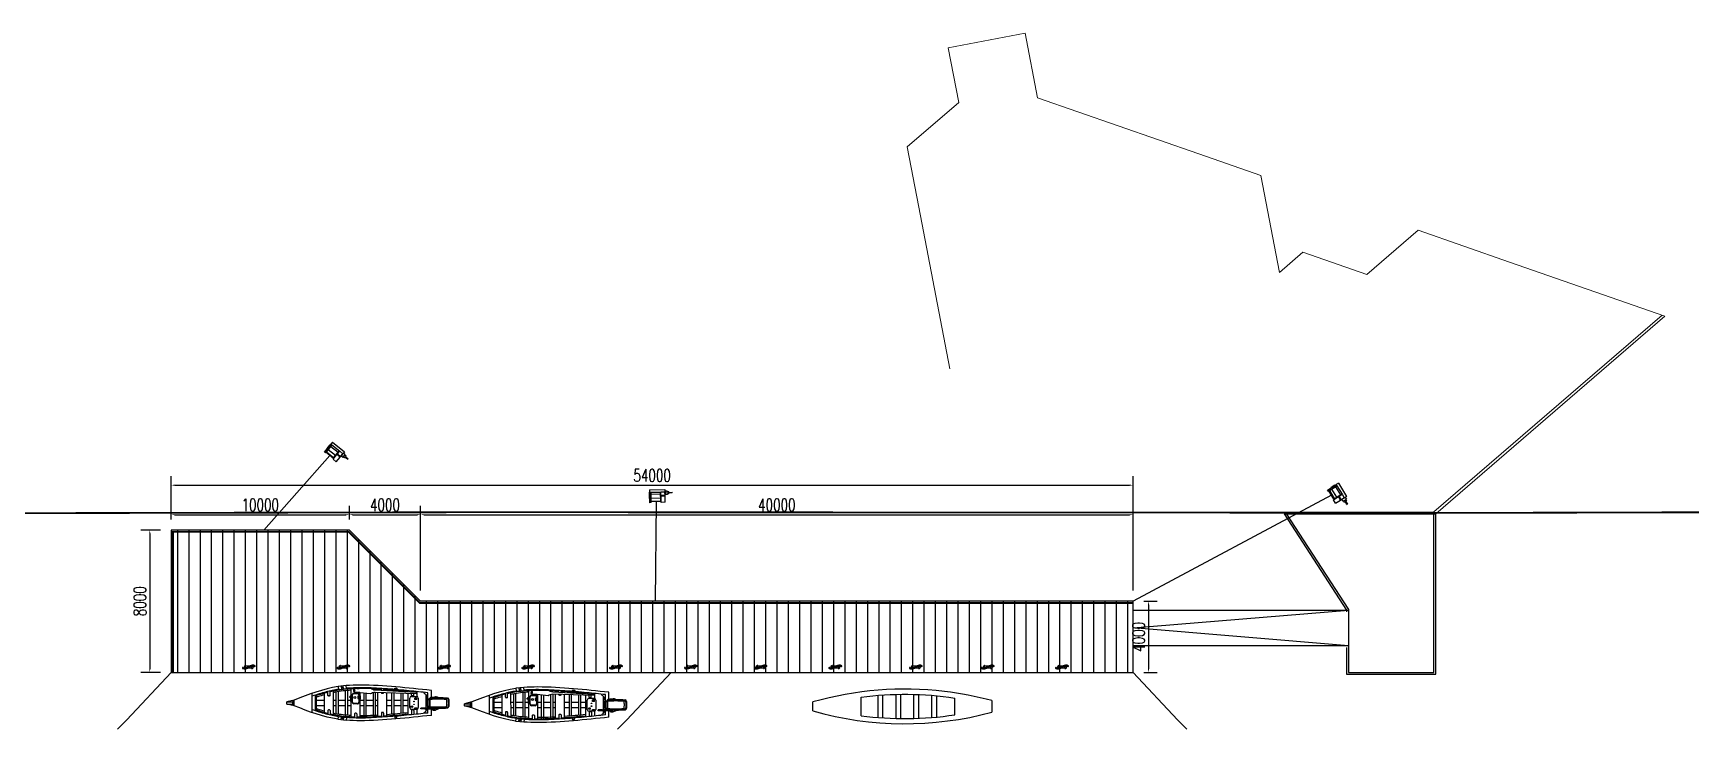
# Model space of a CAD drawing. Header units: millimetres. Extents: x -1825427 to -664413, y 1443096 to 1668257.
# Drawn here: x -1616141 to -1523077, y 1572332 to 1612030 of the extents above; entities that cross this region are included whole.
import ezdxf

# ---------------------------------------------------------------- set-up
doc = ezdxf.new("R2010")
doc.units = ezdxf.units.MM
doc.header["$LTSCALE"] = 10
doc.linetypes.add('0', pattern=[0])
doc.layers.get('0').update_dxf_attribs({"linetype": 'CONTINUOUS'})
doc.layers.get('DEFPOINTS').update_dxf_attribs({"linetype": 'CONTINUOUS'})
doc.layers.add("'00-JG-1园路", color=11, linetype='CONTINUOUS', lineweight=0)
doc.layers.add("'00-JG-1栏杆", color=9, linetype='CONTINUOUS', lineweight=0)
for name, color, linetype in [('3-系船桩', 132, 'CONTINUOUS'), ('TG_SUNTESTE', 7, 'CONTINUOUS'), ('W-FLOAT_BOWL浮筒', 253, 'CONTINUOUS'), ('W-PLASTIC_RAILINGS塑木栏杆', 6, 'CONTINUOUS'), ('W-STEEL_FRAME钢架', 3, 'CONTINUOUS'), ('图廓层', 1, '0'), ('地形图', 8, 'CONTINUOUS'), ('景观-构筑物(需深化）', 214, 'CONTINUOUS'), ('景观-看线', 6, 'CONTINUOUS')]:
    doc.layers.add(name, color=color, linetype=linetype)
doc.styles.add('STANDARD_T3', font='simplex.shx', dxfattribs={"width": 0.7, "bigfont": 'gbcbig.shx'})
doc.linetypes.add('FENCELINE1', pattern='A,6.35,-2.54,[133,ltypeshp.shx,S=2.54,R=0,X=-2.54,Y=0],-2.54,25.4', length=36.83)
doc.dimstyles.new('W&&200', dxfattribs={"dimtxt": 700, "dimasz": 200, "dimexe": 500, "dimexo": 600, "dimgap": 200, "dimtad": 1, "dimdec": 0, "dimzin": 0, "dimdsep": 46, "dimtxsty": 'STANDARD_T3', "dimcen": 0.09, "dimclrd": 1, "dimclre": 1, "dimclrt": 7, "dimazin": 2, "dimtfac": 1, "dimtdec": 0, "dimtix": 1, "dimtmove": 2, "dimatfit": 3, "dimfxl": 100, "dimtolj": 1, "dimtzin": 0, "dimarcsym": 0})

# ---------------------------------------------------------------- blocks, each defined once
blk = doc.blocks.new('*D966')
at = {"layer": 'DEFPOINTS', "color": 0, "transparency": 16777216}
for p in [(-1608390, 1584118, -3653403), (-1609594, 1576118), (-1608390, 1576118, -3653403)]:
    blk.add_point(p, dxfattribs=at)
at = {"layer": 'W-STEEL_FRAME钢架', "color": 1, "lineweight": -2, "transparency": 16777216}
for p, q in [((-1608990, 1584118), (-1610094, 1584118)), ((-1609594, 1583918), (-1609594, 1576318)), ((-1608990, 1576118), (-1610094, 1576118))]:
    blk.add_line(p, q, dxfattribs=at)
at = {"layer": 'W-STEEL_FRAME钢架', "color": 1, "transparency": 16777216}
for points in [[(-1609627, 1583918), (-1609561, 1583918), (-1609594, 1584118)], [(-1609627, 1576318), (-1609561, 1576318), (-1609594, 1576118)]]:
    blk.add_solid(points, dxfattribs=at)
at = {"layer": 'W-STEEL_FRAME钢架', "color": 7, "transparency": 16777216, "insert": (-1610144, 1580118), "char_height": 700, "attachment_point": 5, "rotation": 90, "style": 'STANDARD_T3'}
blk.add_mtext('\\A1;8000', dxfattribs=at)
blk = doc.blocks.new('*D967')
at = {"layer": 'DEFPOINTS', "color": 0, "transparency": 16777216}
for p in [(-1598390, 1584978), (-1608390, 1584118, -3653403), (-1598390, 1584118, -3653403)]:
    blk.add_point(p, dxfattribs=at)
at = {"layer": 'W-STEEL_FRAME钢架', "color": 1, "lineweight": -2, "transparency": 16777216}
for p, q in [((-1608390, 1584718), (-1608390, 1585478)), ((-1608190, 1584978), (-1598590, 1584978)), ((-1598390, 1584718), (-1598390, 1585478))]:
    blk.add_line(p, q, dxfattribs=at)
at = {"layer": 'W-STEEL_FRAME钢架', "color": 1, "transparency": 16777216}
for points in [[(-1608190, 1585012), (-1608190, 1584945), (-1608390, 1584978)], [(-1598590, 1585012), (-1598590, 1584945), (-1598390, 1584978)]]:
    blk.add_solid(points, dxfattribs=at)
at = {"layer": 'W-STEEL_FRAME钢架', "color": 7, "transparency": 16777216, "insert": (-1603390, 1585528), "char_height": 700, "attachment_point": 5, "style": 'STANDARD_T3'}
blk.add_mtext('\\A1;10000', dxfattribs=at)
blk = doc.blocks.new('*D968')
at = {"layer": 'DEFPOINTS', "color": 0, "transparency": 16777216}
for p in [(-1594390, 1584978), (-1598390, 1584208), (-1594390, 1580118, -3653403)]:
    blk.add_point(p, dxfattribs=at)
at = {"layer": 'W-STEEL_FRAME钢架', "color": 1, "lineweight": -2, "transparency": 16777216}
for p, q in [((-1598390, 1584808), (-1598390, 1585478)), ((-1598190, 1584978), (-1594590, 1584978)), ((-1594390, 1580718), (-1594390, 1585478))]:
    blk.add_line(p, q, dxfattribs=at)
at = {"layer": 'W-STEEL_FRAME钢架', "color": 1, "transparency": 16777216}
for points in [[(-1598190, 1585012), (-1598190, 1584945), (-1598390, 1584978)], [(-1594590, 1585012), (-1594590, 1584945), (-1594390, 1584978)]]:
    blk.add_solid(points, dxfattribs=at)
at = {"layer": 'W-STEEL_FRAME钢架', "color": 7, "transparency": 16777216, "insert": (-1596390, 1585528), "char_height": 700, "attachment_point": 5, "style": 'STANDARD_T3'}
blk.add_mtext('\\A1;4000', dxfattribs=at)
blk = doc.blocks.new('*D969')
at = {"layer": 'DEFPOINTS', "color": 0, "transparency": 16777216}
for p in [(-1554390, 1584978), (-1594390, 1580118, -3653403), (-1554390, 1580118, -3653403)]:
    blk.add_point(p, dxfattribs=at)
at = {"layer": 'W-STEEL_FRAME钢架', "color": 1, "lineweight": -2, "transparency": 16777216}
for p, q in [((-1594390, 1580718), (-1594390, 1585478)), ((-1594190, 1584978), (-1554590, 1584978)), ((-1554390, 1580718), (-1554390, 1585478))]:
    blk.add_line(p, q, dxfattribs=at)
at = {"layer": 'W-STEEL_FRAME钢架', "color": 1, "transparency": 16777216}
for points in [[(-1594190, 1585012), (-1594190, 1584945), (-1594390, 1584978)], [(-1554590, 1585012), (-1554590, 1584945), (-1554390, 1584978)]]:
    blk.add_solid(points, dxfattribs=at)
at = {"layer": 'W-STEEL_FRAME钢架', "color": 7, "transparency": 16777216, "insert": (-1574390, 1585528), "char_height": 700, "attachment_point": 5, "style": 'STANDARD_T3'}
blk.add_mtext('\\A1;40000', dxfattribs=at)
blk = doc.blocks.new('*D970')
at = {"layer": 'DEFPOINTS', "color": 0, "transparency": 16777216}
for p in [(-1554390, 1580118, -3653403), (-1554390, 1576118, -3653403), (-1553530, 1576118)]:
    blk.add_point(p, dxfattribs=at)
at = {"layer": 'W-STEEL_FRAME钢架', "color": 1, "lineweight": -2, "transparency": 16777216}
for p, q in [((-1553790, 1580118), (-1553030, 1580118)), ((-1553530, 1579918), (-1553530, 1576318)), ((-1553790, 1576118), (-1553030, 1576118))]:
    blk.add_line(p, q, dxfattribs=at)
at = {"layer": 'W-STEEL_FRAME钢架', "color": 1, "transparency": 16777216}
for points in [[(-1553563, 1579918), (-1553497, 1579918), (-1553530, 1580118)], [(-1553563, 1576318), (-1553497, 1576318), (-1553530, 1576118)]]:
    blk.add_solid(points, dxfattribs=at)
at = {"layer": 'W-STEEL_FRAME钢架', "color": 7, "transparency": 16777216, "insert": (-1554080, 1578118), "char_height": 700, "attachment_point": 5, "rotation": 90, "style": 'STANDARD_T3'}
blk.add_mtext('\\A1;4000', dxfattribs=at)
blk = doc.blocks.new('*D1329')
at = {"layer": 'DEFPOINTS', "color": 0, "transparency": 16777216}
for p in [(-1554390, 1586637), (-1608390, 1584118, -3653403), (-1554390, 1580118, -3653403)]:
    blk.add_point(p, dxfattribs=at)
at = {"layer": 'W-STEEL_FRAME钢架', "color": 1, "lineweight": -2, "transparency": 16777216}
for p, q in [((-1608390, 1584718), (-1608390, 1587137)), ((-1554390, 1580718), (-1554390, 1587137)), ((-1608190, 1586637), (-1554590, 1586637))]:
    blk.add_line(p, q, dxfattribs=at)
at = {"layer": 'W-STEEL_FRAME钢架', "color": 1, "transparency": 16777216}
for points in [[(-1608190, 1586671), (-1608190, 1586604), (-1608390, 1586637)], [(-1554590, 1586671), (-1554590, 1586604), (-1554390, 1586637)]]:
    blk.add_solid(points, dxfattribs=at)
at = {"layer": 'W-STEEL_FRAME钢架', "color": 7, "transparency": 16777216, "insert": (-1581390, 1587187), "char_height": 700, "attachment_point": 5, "style": 'STANDARD_T3'}
blk.add_mtext('\\A1;54000', dxfattribs=at)
blk = doc.blocks.new('A$C68B31E47')
at = {"color": 7, "linetype": 'Continuous', "lineweight": 25}
for p, q in [((10, 202), (0, 202)), ((0, 152), (0, 202)), ((0, 102), (0, 152)), ((0, 102), (10, 102)), ((40, 302), (10, 302)), ((10, 302), (10, 162)), ((40, 162), (10, 162)), ((10, 162), (10, 142)), ((10, 142), (10, 59)), ((40, 142), (10, 142)), ((10, 59), (40, 59)), ((10, 0), (10, 59)), ((10, 0), (370, 0)), ((40, 302), (40, 162)), ((275, 285), (40, 285)), ((45, 272), (40, 272)), ((40, 162), (40, 142)), ((40, 142), (40, 59)), ((40, 60), (275, 60)), ((40, 59), (275, 59)), ((45, 272), (45, 60)), ((45, 269), (265, 269)), ((265, 202), (45, 202)), ((45, 102), (265, 102)), ((275, 272), (265, 272)), ((265, 272), (265, 60)), ((370, 302), (275, 302)), ((275, 302), (275, 162)), ((370, 162), (275, 162)), ((275, 162), (275, 142)), ((370, 142), (275, 142)), ((275, 142), (275, 59)), ((275, 59), (370, 59)), ((370, 302), (370, 162)), ((370, 162), (370, 142)), ((370, 142), (370, 59)), ((375, 131), (370, 131)), ((375, 101), (370, 101)), ((375, 61), (370, 61)), ((370, 0), (370, 59)), ((375, 31), (370, 31)), ((375, 101), (375, 131)), ((425, 126), (375, 126)), ((375, 61), (375, 101)), ((375, 61), (375, 31)), ((375, 36), (425, 36)), ((425, 126), (425, 81)), ((460, 111), (425, 111)), ((425, 81), (425, 36)), ((425, 51), (460, 51)), ((460, 111), (460, 91)), ((468, 91), (460, 91)), ((460, 91), (460, 71)), ((468, 71), (460, 71)), ((460, 71), (460, 51)), ((468, 91), (468, 71)), ((538, 89), (468, 89)), ((468, 73), (538, 73)), ((538, 89), (538, 73))]:
    blk.add_line(p, q, dxfattribs=at)
blk = doc.blocks.new('wweawerw')
at = {"layer": '景观-构筑物(需深化）', "linetype": 'Continuous'}
for p, q in [((1.914, 0.979), (1.467, 0.93)), ((1.636, 0.948), (1.655, 0.779)), ((1.764, 0.792), (1.745, 0.961)), ((1.933, 0.81), (1.914, 0.979)), ((-1, 0.162), (-1.41, 0.065)), ((-1.41, -0.065), (-1.41, 0.065)), ((-1, -0.162), (-1, 0.162)), ((0, -0.539), (0, 0.539)), ((1.467, 0.93), (1.486, 0.761)), ((1.486, 0.761), (1.933, 0.81)), ((2.111, 0.311), (2.111, 0.371)), ((6.3, 0.542), (6.3, 0.592)), ((6.4, -0.285), (6.4, 0.457)), ((6.4, 0.15), (6.47, 0.15)), ((6.45, 0.271), (6.5, 0.271)), ((6.47, 0.21), (6.601, 0.243)), ((6.47, -0.21), (6.47, 0.21)), ((6.5, 0.217), (6.5, 0.571)), ((6.5, 0.175), (6.604, 0.191)), ((6.5, -0.175), (6.5, 0.175)), ((6.6, 0.15), (6.63, 0.15)), ((6.6, -0.15), (6.6, 0.15)), ((6.63, -0.25), (6.63, 0.25)), ((6.7, 0.322), (6.7, 0.7)), ((7.53, 0.21), (7.63, 0.25)), ((7.68, 0.19), (7.68, -0.201)), ((-1, -0.162), (-1.41, -0.065)), ((1.467, -0.93), (1.486, -0.761)), ((1.914, -0.979), (1.467, -0.93)), ((1.486, -0.761), (1.933, -0.81)), ((1.636, -0.948), (1.655, -0.779)), ((1.764, -0.792), (1.745, -0.961)), ((1.933, -0.81), (1.914, -0.979)), ((6.3, -0.287), (6.1, -0.291)), ((6.1, -0.341), (6.1, -0.291)), ((6.3, -0.345), (6.1, -0.341)), ((6.3, -0.345), (6.3, -0.287)), ((6.34, -0.297), (6.3, -0.297)), ((6.34, -0.335), (6.3, -0.335)), ((6.3, -0.542), (6.3, -0.592)), ((6.682, -0.28), (6.34, -0.287)), ((6.34, -0.345), (6.34, -0.287)), ((6.915, -0.356), (6.34, -0.345)), ((6.4, -0.15), (6.47, -0.15)), ((6.4, -0.457), (6.4, -0.346)), ((6.45, -0.271), (6.5, -0.271)), ((6.47, -0.21), (6.617, -0.247)), ((6.5, -0.175), (6.604, -0.191)), ((6.5, -0.284), (6.5, -0.218)), ((6.5, -0.571), (6.5, -0.348)), ((6.6, -0.15), (6.63, -0.15)), ((6.7, -0.7), (6.7, -0.352)), ((6.78, -0.356), (6.915, -0.356)), ((6.78, -0.406), (6.78, -0.356)), ((6.78, -0.406), (6.93, -0.406)), ((6.915, -0.356), (6.915, -0.296)), ((7.195, -0.299), (6.93, -0.406)), ((7.53, -0.21), (7.63, -0.25))]:
    blk.add_line(p, q, dxfattribs=at)
at = {"layer": '景观-构筑物(需深化）', "color": 8, "linetype": 'Continuous'}
for p, q in [((-1.41, 0.065), (-1.1, 0.065)), ((-1.1, 0.065), (-1, 0.162)), ((-1.1, 0.065), (-1.1, -0.065)), ((0.2, -0.448), (0.2, 0.448)), ((0.25, -0.464), (0.25, 0.464)), ((0.25, 0.15), (0.7, 0.15)), ((0.7, -0.547), (0.7, 0.547)), ((0.89, 0.423), (0.89, 0.648)), ((0.98, 0.393), (0.92, 0.393)), ((1.01, 0.423), (1.01, 0.677)), ((1.2, -0.667), (1.2, 0.667)), ((1.2, 0.15), (1.36, 0.15)), ((1.36, -0.616), (1.36, 0.616)), ((1.48, -0.636), (1.48, 0.636)), ((1.48, 0.15), (1.88, 0.15)), ((1.88, -0.686), (1.88, 0.686)), ((2, -0.697), (2, 0.697)), ((2, 0.15), (2.181, 0.15)), ((2.181, 0.371), (2.111, 0.371)), ((2.181, 0.311), (2.111, 0.311)), ((2.181, 0.081), (2.181, 0.421)), ((2.2, 0.449), (2.2, 0.789)), ((2.2, -0.789), (2.2, 0.054)), ((2.251, 0.451), (2.211, 0.451)), ((2.251, 0.051), (2.211, 0.051)), ((2.251, 0.051), (2.251, 0.451)), ((2.271, 0.051), (2.271, 0.451)), ((2.342, 0.64), (2.347, 0.76)), ((2.39, 0.601), (2.342, 0.64)), ((2.399, 0.795), (2.347, 0.76)), ((2.399, 0.788), (2.347, 0.753)), ((2.351, 0.551), (2.551, 0.551)), ((2.351, 0.531), (2.551, 0.531)), ((2.39, 0.789), (2.39, 0.846)), ((2.551, 0.584), (2.39, 0.601)), ((3.3, 0.808), (2.398, 0.788)), ((3.301, 0.816), (2.399, 0.795)), ((2.48, 0.578), (2.42, 0.578)), ((2.51, 0.797), (2.51, 0.849)), ((2.551, 0.551), (2.551, 0.601)), ((2.551, 0.601), (2.676, 0.601)), ((2.561, 0.341), (2.561, 0.281)), ((2.581, 0.341), (2.581, 0.281)), ((2.611, 0.531), (2.676, 0.531)), ((2.611, 0.391), (2.621, 0.391)), ((2.611, 0.371), (2.621, 0.371)), ((2.611, 0.251), (2.621, 0.251)), ((2.611, 0.231), (2.621, 0.231)), ((2.621, 0.371), (2.666, 0.371)), ((2.621, 0.251), (2.666, 0.251)), ((2.631, 0.451), (2.631, 0.401)), ((2.631, 0.221), (2.631, 0.051)), ((2.651, 0.451), (2.651, 0.401)), ((2.651, 0.221), (2.651, 0.051)), ((2.666, 0.401), (2.676, 0.401)), ((2.666, 0.221), (2.666, 0.401)), ((2.666, 0.221), (2.676, 0.221)), ((2.676, 0.531), (2.676, 0.601)), ((3.287, 0.509), (2.676, 0.572)), ((2.676, 0.221), (2.676, 0.401)), ((2.676, 0.391), (2.706, 0.391)), ((2.676, 0.231), (2.706, 0.231)), ((2.7, 0.391), (2.7, 0.569)), ((2.7, -0.801), (2.7, 0.231)), ((2.7, 0.15), (2.92, 0.15)), ((2.706, 0.401), (2.716, 0.401)), ((2.706, 0.221), (2.706, 0.401)), ((2.706, 0.221), (2.716, 0.221)), ((2.716, 0.221), (2.716, 0.401)), ((2.92, -0.799), (2.92, 0.547)), ((3.04, -0.797), (3.04, 0.534)), ((3.04, 0.15), (3.44, 0.15)), ((3.44, -0.784), (3.44, 0.573)), ((5.84, 0.512), (3.541, 0.588)), ((5.843, 0.582), (3.546, 0.708)), ((3.56, -0.779), (3.56, 0.587)), ((3.56, 0.15), (3.7, 0.15)), ((3.7, 0.699), (3.7, 0.772)), ((3.7, -0.772), (3.7, 0.583)), ((3.89, 0.689), (3.89, 0.811)), ((3.89, 0.567), (3.89, 0.576)), ((3.98, 0.537), (3.92, 0.537)), ((4.01, 0.682), (4.01, 0.803)), ((4.01, 0.567), (4.01, 0.572)), ((4.2, 0.672), (4.2, 0.74)), ((4.2, -0.74), (4.2, 0.566)), ((4.2, 0.15), (4.48, 0.15)), ((4.48, -0.638), (4.48, 0.557)), ((4.6, -0.628), (4.6, 0.553)), ((4.6, 0.15), (5, 0.15)), ((4.641, 0.765), (4.647, 0.835)), ((4.761, 0.755), (4.641, 0.765)), ((4.647, 0.835), (4.767, 0.825)), ((4.767, 0.825), (4.761, 0.755)), ((5, -0.592), (5, 0.54)), ((5.12, -0.581), (5.12, 0.536)), ((5.12, 0.15), (5.4, 0.15)), ((5.4, 0.607), (5.4, 0.685)), ((5.4, -0.685), (5.4, 0.527)), ((5.48, -0.265), (5.48, 0.265)), ((5.58, 0.365), (5.86, 0.365)), ((5.59, 0.596), (5.59, 0.666)), ((5.59, 0.42), (5.59, 0.521)), ((5.68, 0.39), (5.62, 0.39)), ((5.71, 0.59), (5.71, 0.653)), ((5.71, 0.42), (5.71, 0.517)), ((5.886, 0.268), (5.775, 0.268)), ((5.775, 0.188), (5.775, 0.268)), ((5.886, 0.188), (5.775, 0.188)), ((5.843, 0.582), (5.84, 0.512)), ((5.843, 0.582), (5.841, 0.512)), ((5.841, 0.188), (5.841, 0.268)), ((5.886, 0.188), (5.886, 0.268)), ((5.9, 0.357), (5.9, 0.634)), ((5.96, 0.265), (5.96, -0.265)), ((-1.41, -0.065), (-1.1, -0.065)), ((-1.1, -0.065), (-1, -0.162)), ((0.25, -0.15), (0.7, -0.15)), ((0.89, -0.423), (0.89, -0.648)), ((0.98, -0.393), (0.92, -0.393)), ((1.01, -0.423), (1.01, -0.677)), ((1.2, -0.15), (1.36, -0.15)), ((1.48, -0.15), (1.88, -0.15)), ((2, -0.15), (2.2, -0.15)), ((2.551, -0.029), (2.351, -0.029)), ((2.551, -0.049), (2.351, -0.049)), ((2.39, -0.608), (2.39, -0.846)), ((2.48, -0.578), (2.42, -0.578)), ((2.51, -0.608), (2.51, -0.849)), ((2.7, -0.15), (2.92, -0.15)), ((3.04, -0.15), (3.44, -0.15)), ((3.56, -0.15), (3.7, -0.15)), ((3.89, -0.567), (3.89, -0.811)), ((3.98, -0.537), (3.92, -0.537)), ((4.01, -0.567), (4.01, -0.803)), ((4.2, -0.15), (4.48, -0.15)), ((4.6, -0.15), (5, -0.15)), ((4.761, -0.755), (4.641, -0.765)), ((4.641, -0.765), (4.647, -0.835)), ((4.647, -0.835), (4.767, -0.825)), ((4.767, -0.825), (4.761, -0.755)), ((5.12, -0.15), (5.4, -0.15)), ((5.86, -0.365), (5.58, -0.365)), ((5.59, -0.42), (5.59, -0.666)), ((5.68, -0.39), (5.62, -0.39)), ((5.71, -0.42), (5.71, -0.653)), ((5.775, -0.31), (5.775, -0.27)), ((5.775, -0.27), (5.886, -0.27)), ((5.886, -0.31), (5.775, -0.31)), ((5.886, -0.27), (5.886, -0.31)), ((5.9, -0.634), (5.9, -0.357))]:
    blk.add_line(p, q, dxfattribs=at)
at = {"layer": '景观-构筑物(需深化）', "linetype": 'Continuous'}
for centre in [(1.7, 0.87), (1.7, -0.87)]:
    blk.add_circle(centre, 0.0177, dxfattribs=at)
at = {"layer": '景观-构筑物(需深化）', "color": 8, "linetype": 'Continuous'}
for centre, radius in [((2.401, 0.301), 0.0522), ((5.72, 0.08), 0.0153), ((5.605, -0.213), 0.047), ((5.72, -0.08), 0.0153)]:
    blk.add_circle(centre, radius, dxfattribs=at)
for centre, radius, start, end in [((0.92, 0.423), 0.03, 180, 270), ((0.98, 0.423), 0.03, 270, 0), ((2.211, 0.421), 0.03, 90, 180), ((2.211, 0.081), 0.03, 180, 270), ((2.351, 0.451), 0.1, 90, 180), ((2.351, 0.051), 0.1, 180, 270), ((2.351, 0.451), 0.08, 90, 180), ((2.351, 0.051), 0.08, 180, 270), ((2.42, 0.608), 0.03, 193.38455, 270), ((2.48, 0.608), 0.03, 270, 321.83958), ((2.551, 0.451), 0.1, 0, 90), ((2.551, 0.451), 0.08, 0, 90), ((2.551, 0.051), 0.08, 270, 0), ((2.551, 0.051), 0.1, 270, 0), ((2.611, 0.341), 0.05, 90, 180), ((2.611, 0.281), 0.05, 180, 270), ((2.611, 0.341), 0.03, 90, 180), ((2.611, 0.281), 0.03, 180, 270), ((2.621, 0.401), 0.03, 270, 0), ((2.621, 0.401), 0.01, 270, 0), ((2.621, 0.221), 0.03, 0, 90), ((2.621, 0.221), 0.01, 0, 90), ((3.92, 0.567), 0.03, 180, 270), ((3.98, 0.567), 0.03, 270, 0), ((5.58, 0.265), 0.1, 90, 180), ((5.62, 0.42), 0.03, 180, 270), ((5.68, 0.42), 0.03, 270, 0), ((5.86, 0.265), 0.1, 0, 90), ((0.92, -0.423), 0.03, 90, 180), ((0.98, -0.423), 0.03, 0, 90), ((2.42, -0.608), 0.03, 90, 180), ((2.48, -0.608), 0.03, 0, 90), ((3.92, -0.567), 0.03, 90, 180), ((3.98, -0.567), 0.03, 0, 90), ((5.58, -0.265), 0.1, 180, 270), ((5.62, -0.42), 0.03, 90, 180), ((5.68, -0.42), 0.03, 0, 90), ((5.86, -0.265), 0.1, 270, 0)]:
    blk.add_arc(centre, radius, start, end, dxfattribs=at)
at = {"layer": '景观-构筑物(需深化）', "linetype": 'Continuous'}
for centre, start, end in [((7.592, 0.195), 356.51343, 76.75469), ((7.592, -0.195), 283.24531, 3.48657)]:
    blk.add_arc(centre, 0.0882, start, end, dxfattribs=at)
for points, knots in [([(6.7, 0.7), (6.034, 0.771), (4.704, 0.914), (3.108, 1.017), (2.175, 0.993), (1.915, 0.971)], [0, 0, 0, 0, 2.009975, 4.012474, 4.796966, 4.796966, 4.796966, 4.796966]), ([(1.485, 0.769), (1.251, 0.732), (1.019, 0.683), (0.524, 0.553), (0.262, 0.471), (0, 0.38)], [5.255183, 5.255183, 5.255183, 5.255183, 5.987218, 5.987218, 6.82324, 6.82324, 6.82324, 6.82324]), ([(6.5, 0.571), (6.152, 0.608), (5.805, 0.644), (4.64, 0.76), (3.823, 0.832), (2.647, 0.854), (2.285, 0.851), (1.932, 0.822)], [0.185082, 0.185082, 0.185082, 0.185082, 1.234459, 1.234459, 3.703378, 3.703378, 4.792618, 4.792618, 4.792618, 4.792618]), ([(6.3, 0.542), (6.353, 0.504), (6.437, 0.444), (6.446, 0.329), (6.449, 0.282), (6.45, 0.271)], [0, 0, 0, 0, 0.1828189, 0.2921274, 0.3260968, 0.3260968, 0.3260968, 0.3260968]), ([(6.6, 0.15), (6.603, 0.187), (6.606, 0.229), (6.627, 0.269), (6.633, 0.274), (6.635, 0.276)], [0, 0, 0, 0, 0.1100389, 0.1230626, 0.133487, 0.133487, 0.133487, 0.133487]), ([(6.601, 0.243), (6.612, 0.26), (6.631, 0.288), (6.66, 0.311), (6.675, 0.319), (6.678, 0.32)], [0.0025959, 0.0025959, 0.0025959, 0.0025959, 0.0647812, 0.1032859, 0.1130131, 0.1130131, 0.1130131, 0.1130131]), ([(6.635, 0.276), (6.79, 0.29), (6.946, 0.299), (7.272, 0.301), (7.442, 0.291), (7.612, 0.281)], [0.0068037, 0.0068037, 0.0068037, 0.0068037, 0.4731041, 0.4731041, 0.9798218, 0.9798218, 0.9798218, 0.9798218]), ([(7.08, 0.3), (7.054, 0.312), (7.02, 0.328), (6.968, 0.332), (6.945, 0.334), (6.932, 0.336)], [0, 0, 0, 0, 0.0834104, 0.1137697, 0.1534228, 0.1534228, 0.1534228, 0.1534228]), ([(1.485, -0.769), (1.251, -0.732), (1.019, -0.683), (0.524, -0.553), (0.262, -0.471), (0, -0.38)], [5.255183, 5.255183, 5.255183, 5.255183, 5.987218, 5.987218, 6.82324, 6.82324, 6.82324, 6.82324]), ([(6.7, -0.7), (6.034, -0.771), (4.704, -0.914), (3.108, -1.017), (2.175, -0.993), (1.915, -0.971)], [0, 0, 0, 0, 2.009975, 4.012474, 4.796966, 4.796966, 4.796966, 4.796966]), ([(6.5, -0.571), (6.152, -0.608), (5.805, -0.644), (4.64, -0.76), (3.823, -0.832), (2.647, -0.854), (2.285, -0.851), (1.932, -0.822)], [0.185082, 0.185082, 0.185082, 0.185082, 1.234459, 1.234459, 3.703378, 3.703378, 4.792618, 4.792618, 4.792618, 4.792618]), ([(6.3, -0.542), (6.353, -0.504), (6.424, -0.452), (6.441, -0.37), (6.444, -0.347)], [0, 0, 0, 0, 0.1828189, 0.2499049, 0.2499049, 0.2499049, 0.2499049]), ([(6.6, -0.15), (6.603, -0.187), (6.606, -0.229), (6.627, -0.269), (6.633, -0.274), (6.635, -0.276)], [0, 0, 0, 0, 0.1100389, 0.1230626, 0.133487, 0.133487, 0.133487, 0.133487]), ([(6.635, -0.276), (6.79, -0.29), (6.946, -0.299), (7.272, -0.301), (7.442, -0.291), (7.612, -0.281)], [0.0068037, 0.0068037, 0.0068037, 0.0068037, 0.4731041, 0.4731041, 0.9798218, 0.9798218, 0.9798218, 0.9798218])]:
    blk.add_open_spline(points, degree=3, knots=knots, dxfattribs=at)
for points in [[(1.468, 0.918), (0.623, 0.787), (-0.191, 0.486), (-1, 0.162)], [(6.406, 0.45), (6.404, 0.45), (6.402, 0.45), (6.4, 0.45)], [(6.63, 0.25), (6.797, 0.26), (7.13, 0.28), (7.463, 0.26), (7.63, 0.25)], [(6.63, 0.21), (6.78, 0.22), (7.08, 0.24), (7.38, 0.22), (7.53, 0.21)], [(6.678, 0.32), (6.762, 0.327), (6.847, 0.332), (6.932, 0.336)], [(7.53, 0.21), (7.54, 0.14), (7.56, 0), (7.54, -0.14), (7.53, -0.21)], [(7.63, 0.25), (7.64, 0.167), (7.66, 0), (7.64, -0.167), (7.63, -0.25)], [(1.468, -0.918), (0.623, -0.787), (-0.191, -0.486), (-1, -0.162)], [(6.406, -0.45), (6.404, -0.45), (6.402, -0.45), (6.4, -0.45)], [(6.449, -0.285), (6.449, -0.28), (6.45, -0.275), (6.45, -0.271)], [(6.63, -0.21), (6.78, -0.22), (7.08, -0.24), (7.38, -0.22), (7.53, -0.21)], [(6.63, -0.25), (6.797, -0.26), (7.13, -0.28), (7.463, -0.26), (7.63, -0.25)]]:
    blk.add_open_spline(points, degree=3, dxfattribs=at)
at = {"layer": '景观-构筑物(需深化）', "color": 8, "linetype": 'Continuous'}
for points, knots in [([(0.89, 0.597), (0.753, 0.563), (0.616, 0.525), (0.403, 0.461), (0.326, 0.437), (0.25, 0.412)], [5.892035, 5.892035, 5.892035, 5.892035, 6.328994, 6.328994, 6.5736853, 6.5736853, 6.5736853, 6.5736853]), ([(0.7, 0.464), (0.574, 0.429), (0.448, 0.391), (0.298, 0.343), (0.274, 0.335), (0.25, 0.328)], [6.116638, 6.116638, 6.116638, 6.116638, 6.5233097, 6.5233097, 6.600307, 6.600307, 6.600307, 6.600307]), ([(2.39, 0.796), (2.383, 0.796), (2.377, 0.796), (2.046, 0.787), (1.728, 0.76), (1.279, 0.684), (1.144, 0.657), (1.01, 0.625)], [4.327004, 4.327004, 4.327004, 4.327004, 4.347217, 4.347217, 5.338106, 5.338106, 5.764713, 5.764713, 5.764713, 5.764713]), ([(2.2, 0.709), (1.89, 0.694), (1.587, 0.66), (1.257, 0.597), (1.229, 0.591), (1.2, 0.585)], [4.525058, 4.525058, 4.525058, 4.525058, 5.48874, 5.48874, 5.580619, 5.580619, 5.580619, 5.580619]), ([(2.376, 0.772), (2.386, 0.747), (2.406, 0.696), (2.38, 0.646), (2.367, 0.62)], [0.0070114, 0.0070114, 0.0070114, 0.0070114, 0.0838153, 0.1664732, 0.1664732, 0.1664732, 0.1664732]), ([(3.541, 0.588), (3.491, 0.582), (3.401, 0.572), (3.322, 0.528), (3.287, 0.509)], [0, 0, 0, 0, 0.1493856, 0.2681133, 0.2681133, 0.2681133, 0.2681133]), ([(3.546, 0.708), (3.497, 0.717), (3.408, 0.735), (3.333, 0.786), (3.3, 0.808)], [0, 0, 0, 0, 0.1493856, 0.2681133, 0.2681133, 0.2681133, 0.2681133]), ([(3.546, 0.708), (3.497, 0.72), (3.409, 0.743), (3.334, 0.793), (3.301, 0.816)], [0, 0, 0, 0, 0.1511382, 0.2698659, 0.2698659, 0.2698659, 0.2698659]), ([(3.89, 0.761), (3.837, 0.764), (3.784, 0.767), (3.602, 0.777), (3.472, 0.783), (3.342, 0.788)], [2.8102285, 2.8102285, 2.8102285, 2.8102285, 2.970628, 2.970628, 3.3631318, 3.3631318, 3.3631318, 3.3631318]), ([(0.7, -0.464), (0.574, -0.429), (0.448, -0.391), (0.298, -0.343), (0.274, -0.335), (0.25, -0.328)], [6.116638, 6.116638, 6.116638, 6.116638, 6.5233097, 6.5233097, 6.600307, 6.600307, 6.600307, 6.600307]), ([(0.89, -0.597), (0.753, -0.563), (0.616, -0.525), (0.403, -0.461), (0.326, -0.437), (0.25, -0.412)], [5.892035, 5.892035, 5.892035, 5.892035, 6.328994, 6.328994, 6.5736853, 6.5736853, 6.5736853, 6.5736853]), ([(2.39, -0.796), (2.383, -0.796), (2.377, -0.796), (2.046, -0.787), (1.728, -0.76), (1.279, -0.684), (1.144, -0.657), (1.01, -0.625)], [4.327004, 4.327004, 4.327004, 4.327004, 4.347217, 4.347217, 5.338106, 5.338106, 5.764713, 5.764713, 5.764713, 5.764713]), ([(2.2, -0.709), (1.89, -0.694), (1.587, -0.66), (1.257, -0.597), (1.229, -0.591), (1.2, -0.585)], [4.525058, 4.525058, 4.525058, 4.525058, 5.48874, 5.48874, 5.580619, 5.580619, 5.580619, 5.580619]), ([(3.89, -0.761), (3.837, -0.764), (3.784, -0.767), (3.324, -0.792), (2.915, -0.806), (2.51, -0.799)], [2.810228, 2.810228, 2.810228, 2.810228, 2.970628, 2.970628, 4.20499, 4.20499, 4.20499, 4.20499]), ([(3.7, -0.692), (3.628, -0.695), (3.556, -0.699), (3.223, -0.714), (2.96, -0.722), (2.7, -0.721)], [2.99776, 2.99776, 2.99776, 2.99776, 3.215735, 3.215735, 4.011847, 4.011847, 4.011847, 4.011847])]:
    blk.add_open_spline(points, degree=3, knots=knots, dxfattribs=at)
for points in [[(2.647, 0.801), (2.602, 0.8), (2.556, 0.8), (2.51, 0.799)], [(5.4, 0.634), (4.936, 0.68), (4.473, 0.723), (4.01, 0.753)], [(5.4, -0.634), (4.936, -0.68), (4.473, -0.723), (4.01, -0.753)], [(5.4, -0.554), (4.999, -0.593), (4.599, -0.63), (4.2, -0.66)]]:
    blk.add_open_spline(points, degree=3, dxfattribs=at)
blk = doc.blocks.new('erwrfr')
at = {"layer": '景观-构筑物(需深化）', "linetype": 'Continuous'}
for p, q in [((-252, 10044), (252, 10044)), ((324, 0), (-324, 0))]:
    blk.add_line(p, q, dxfattribs=at)
for points in [[(-521, 7344, 0.071438), (-471, 2088, 0.136219)], [(521, 7344, -0.071438), (471, 2088)]]:
    blk.add_lwpolyline(points, format="xyb", dxfattribs=at)
for points in [[(-521, 7344), (521, 7344)], [(-644, 6120), (644, 6120)], [(612, 6408), (-622, 6408)], [(622, 6408), (612, 6408)], [(-683, 5112), (683, 5112)], [(612, 5400), (-678, 5400)], [(678, 5400), (612, 5400)], [(612, 4392), (-678, 4392)], [(-668, 4104), (668, 4104)], [(678, 4392), (612, 4392)], [(612, 3384), (-623, 3384)], [(-597, 3096), (597, 3096)], [(623, 3384), (612, 3384)], [(-471, 2088), (471, 2088)]]:
    blk.add_lwpolyline(points, dxfattribs=at)
for centre, start, end in [((17804, 4892), 164.07528, 195.1033), ((-17804, 4892), 353.18409, 15.92472), ((-17804, 4892), 344.8967, 353.18409)]:
    blk.add_arc(centre, 18776, start, end, dxfattribs=at)
blk = doc.blocks.new('系船柱平面')
at = {"layer": '3-系船桩', "color": 4}
for p, q in [((-47, -1, 0), (-40, 2, 0)), ((-40, 2, 0), (-33, 5, 0)), ((-33, 5, 0), (-26, 9, 0)), ((-26, 9, 0), (-17, 13, 0)), ((-9, 18, 0), (-17, 13, 0)), ((-1, 22, 0), (-9, 18, 0)), ((6, 25, 0), (-1, 22, 0)), ((13, 29, 0), (7, 25, 0)), ((20, 32, 0), (14, 29, 0)), ((26, 34, 0), (20, 32, 0)), ((32, 37, 0), (26, 34, 0)), ((38, 39, 0), (32, 37, 0)), ((43, 41, 0), (38, 39, 0)), ((48, 0, 0), (42, -2, 0)), ((48, 43, 0), (43, 41, 0)), ((53, 45, 0), (48, 43, 0)), ((53, 2, 0), (48, 0, 0)), ((58, 47, 0), (53, 45, 0)), ((58, 5, 0), (53, 2, 0)), ((63, 49, 0), (58, 47, 0)), ((63, 7, 0), (58, 5, 0)), ((68, 51, 0), (63, 49, 0)), ((68, 9, 0), (63, 7, 0)), ((73, 53, 0), (68, 51, 0)), ((73, 10, 0), (68, 9, 0)), ((78, 55, 0), (73, 53, 0)), ((77, 12, 0), (73, 10, 0)), ((82, 14, 0), (77, 12, 0)), ((83, 57, 0), (78, 55, 0)), ((86, 16, 0), (82, 14, 0)), ((89, 58, 0), (83, 57, 0)), ((91, 17, 0), (86, 16, 0)), ((94, 60, 0), (89, 59, 0)), ((96, 19, 0), (91, 17, 0)), ((100, 62, 0), (94, 60, 0)), ((101, 20, 0), (96, 19, 0)), ((105, 64, 0), (100, 62, 0)), ((106, 22, 0), (101, 20, 0)), ((111, 65, 0), (105, 64, 0)), ((111, 24, 0), (106, 22, 0)), ((117, 67, 0), (111, 65, 0)), ((117, 25, 0), (111, 24, 0)), ((122, 68, 0), (117, 67, 0)), ((122, 27, 0), (117, 25, 0)), ((128, 70, 0), (122, 68, 0)), ((128, 29, 0), (122, 27, 0)), ((133, 72, 0), (128, 70, 0)), ((133, 30, 0), (128, 29, 0)), ((138, 73, 0), (133, 72, 0)), ((139, 32, 0), (133, 30, 0)), ((144, 75, 0), (139, 73, 0)), ((144, 33, 0), (139, 32, 0)), ((149, 76, 0), (144, 75, 0)), ((150, 35, 0), (144, 33, 0)), ((154, 78, 0), (149, 76, 0)), ((155, 36, 0), (150, 35, 0)), ((160, 79, 0), (155, 78, 0)), ((160, 38, 0), (155, 36, 0)), ((165, 80, 0), (160, 79, 0)), ((164, 39, 0), (160, 38, 0)), ((168, 40, 0), (164, 39, 0)), ((169, 81, 0), (165, 80, 0)), ((172, 41, 0), (168, 40, 0)), ((174, 81, 0), (170, 81, 0)), ((176, 41, 0), (172, 41, 0)), ((179, 82, 0), (175, 81, 0)), ((179, 42, 0), (176, 41, 0)), ((182, 42, 0), (179, 42, 0)), ((184, 82, 0), (180, 82, 0)), ((185, 42, 0), (182, 42, 0)), ((189, 82, 0), (185, 82, 0)), ((189, 42, 0), (185, 42, 0)), ((193, 82, 0), (189, 82, 0)), ((192, 42, 0), (189, 42, 0)), ((196, 42, 0), (192, 42, 0)), ((198, 82, 0), (194, 82, 0)), ((200, 42, 0), (196, 42, 0)), ((203, 81, 0), (198, 82, 0)), ((204, 41, 0), (200, 42, 0)), ((208, 81, 0), (203, 81, 0)), ((209, 41, 0), (204, 41, 0)), ((214, 80, 0), (209, 81, 0)), ((214, 40, 0), (209, 41, 0)), ((221, 38, 0), (214, 40, 0)), ((222, 79, 0), (215, 80, 0)), ((229, 36, 0), (221, 38, 0)), ((230, 77, 0), (223, 79, 0)), ((238, 33, 0), (229, 36, 0)), ((240, 74, 0), (231, 77, 0)), ((250, 28, 0), (238, 33, 0)), ((251, 70, 0), (241, 74, 0)), ((264, 23, 0), (250, 28, 0)), ((264, 66, 0), (252, 70, 0)), ((279, 60, 0), (265, 65, 0)), ((-296, -68, 0), (-281, -74, 0)), ((-281, -31, 0), (-267, -37, 0)), ((-281, -74, 0), (-268, -79, 0)), ((-268, -79, 0), (-257, -83, 0)), ((-267, -37, 0), (-255, -41, 0)), ((-257, -83, 0), (-248, -85, 0)), ((-255, -41, 0), (-245, -45, 0)), ((-247, -86, 0), (-239, -87, 0)), ((-245, -45, 0), (-237, -47, 0)), ((-238, -88, 0), (-232, -89, 0)), ((-237, -47, 0), (-231, -48, 0)), ((-231, -48, 0), (-226, -49, 0)), ((-231, -89, 0), (-226, -90, 0)), ((-226, -49, 0), (-221, -50, 0)), ((-225, -90, 0), (-220, -90, 0)), ((-221, -50, 0), (-217, -50, 0)), ((-220, -90, 0), (-215, -90, 0)), ((-217, -50, 0), (-213, -51, 0)), ((-215, -90, 0), (-210, -91, 0)), ((-213, -51, 0), (-209, -51, 0)), ((-210, -91, 0), (-206, -91, 0)), ((-209, -51, 0), (-205, -51, 0)), ((-205, -51, 0), (-202, -51, 0)), ((-205, -91, 0), (-201, -91, 0)), ((-202, -51, 0), (-199, -51, 0)), ((-200, -91, 0), (-196, -90, 0)), ((-199, -51, 0), (-196, -50, 0)), ((-196, -50, 0), (-192, -50, 0)), ((-196, -90, 0), (-192, -90, 0)), ((-192, -50, 0), (-189, -49, 0)), ((-191, -90, 0), (-187, -89, 0)), ((-189, -49, 0), (-185, -49, 0)), ((-186, -89, 0), (-182, -89, 0)), ((-185, -49, 0), (-181, -48, 0)), ((-181, -48, 0), (-176, -46, 0)), ((-181, -88, 0), (-177, -88, 0)), ((-176, -46, 0), (-171, -45, 0)), ((-176, -87, 0), (-171, -86, 0)), ((-171, -45, 0), (-166, -44, 0)), ((-171, -86, 0), (-166, -85, 0)), ((-166, -44, 0), (-161, -42, 0)), ((-166, -85, 0), (-161, -83, 0)), ((-161, -42, 0), (-155, -40, 0)), ((-160, -83, 0), (-155, -82, 0)), ((-155, -40, 0), (-150, -39, 0)), ((-155, -82, 0), (-150, -80, 0)), ((-150, -39, 0), (-144, -37, 0)), ((-150, -80, 0), (-144, -79, 0)), ((-144, -37, 0), (-139, -36, 0)), ((-144, -79, 0), (-139, -77, 0)), ((-139, -36, 0), (-133, -34, 0)), ((-139, -77, 0), (-133, -75, 0)), ((-133, -34, 0), (-128, -32, 0)), ((-133, -75, 0), (-128, -74, 0)), ((-128, -32, 0), (-123, -31, 0)), ((-128, -74, 0), (-122, -72, 0)), ((-123, -31, 0), (-117, -29, 0)), ((-122, -72, 0), (-116, -71, 0)), ((-117, -29, 0), (-112, -27, 0)), ((-116, -70, 0), (-111, -69, 0)), ((-112, -27, 0), (-107, -26, 0)), ((-111, -69, 0), (-105, -67, 0)), ((-107, -26, 0), (-103, -24, 0)), ((-105, -67, 0), (-100, -65, 0)), ((-103, -24, 0), (-98, -23, 0)), ((-100, -65, 0), (-95, -64, 0)), ((-98, -23, 0), (-94, -21, 0)), ((-94, -21, 0), (-89, -19, 0)), ((-94, -64, 0), (-90, -62, 0)), ((-89, -19, 0), (-84, -17, 0)), ((-89, -62, 0), (-84, -60, 0)), ((-84, -17, 0), (-80, -15, 0)), ((-84, -60, 0), (-79, -58, 0)), ((-80, -15, 0), (-75, -13, 0)), ((-79, -58, 0), (-74, -56, 0)), ((-75, -13, 0), (-70, -11, 0)), ((-74, -56, 0), (-69, -54, 0)), ((-70, -11, 0), (-64, -9, 0)), ((-69, -54, 0), (-64, -52, 0)), ((-64, -9, 0), (-59, -6, 0)), ((-64, -52, 0), (-59, -50, 0)), ((-59, -6, 0), (-53, -4, 0)), ((-59, -50, 0), (-54, -48, 0)), ((-54, -48, 0), (-49, -45, 0)), ((-53, -4, 0), (-47, -1, 0)), ((-49, -45, 0), (-43, -43, 0)), ((-43, -43, 0), (-37, -40, 0)), ((-37, -40, 0), (-30, -37, 0)), ((-30, -37, 0), (-23, -34, 0)), ((-23, -34, 0), (-16, -30, 0)), ((-15, -30, 0), (-8, -26, 0)), ((-7, -26, 0), (1, -22, 0)), ((9, -18, 0), (1, -22, 0)), ((17, -14, 0), (9, -18, 0)), ((24, -11, 0), (17, -14, 0)), ((30, -8, 0), (24, -11, 0)), ((36, -5, 0), (30, -8, 0)), ((42, -2, 0), (36, -5, 0))]:
    blk.add_line(p, q, dxfattribs=at)
at = {"layer": '3-系船桩', "color": 1, "ltscale": 0.3}
for p, q in [((-33, -39, 0), (-43, 1, 0)), ((17, 30, 0), (27, -9, 0)), ((45, 42, 0), (56, 3, 0)), ((-62, -51, 0), (-72, -12, 0))]:
    blk.add_line(p, q, dxfattribs=at)
at = {"layer": '3-系船桩', "color": 4}
for centre, radius in [((-168, -4, 0), 37.9), ((0, 0), 20), ((151, -4, 0), 37.9)]:
    blk.add_circle(centre, radius, dxfattribs=at)
at = {"layer": '3-系船桩', "color": 1}
for centre in [(-168, -4, 0), (-168, -4, 0), (151, -4, 0)]:
    blk.add_circle(centre, 15.9, dxfattribs=at)
at = {"layer": '3-系船桩', "color": 4}
for centre, radius, start, end in [((-153, -4, 0), 69.7, 115.57883, 244.42117), ((-157, 5, 0), 59.8, 75.48162, 115.57883), ((-8, 579, 0), 534, 255.48162, 284.51838), ((0, 0, 0), 19.9, 116.59391, 117.4578), ((8, 4, 0), 19.9, 115.74769, 116.59391), ((15, 7, 0), 19.9, 114.94473, 115.74769), ((22, 11, 0), 19.9, 114.21667, 114.94473), ((28, 13, 0), 19.9, 113.6008, 114.21667), ((34, 16, 0), 19.9, 113.13873, 113.6008), ((40, 18, 0), 19.9, 112.87372, 113.13873), ((45, 21, 0), 19.9, 112.78428, 112.87373), ((50, 23, 0), 19.9, 112.6385, 112.78428), ((55, 25, 0), 19.9, 112.36725, 112.6385), ((60, 27, 0), 19.9, 111.96696, 112.36724), ((65, 29, 0), 19.9, 111.44107, 111.96696), ((70, 31, 0), 19.9, 110.80045, 111.44107), ((75, 33, 0), 19.9, 110.06285, 110.80045), ((80, 34, 0), 19.9, 109.25131, 110.06285), ((84, 36, 0), 19.9, 108.42615, 109.25131), ((90, 38, 0), 19.9, 107.73241, 108.42615), ((95, 39, 0), 19.9, 107.18859, 107.73241), ((100, 41, 0), 19.9, 106.78075, 107.18859), ((106, 43, 0), 19.9, 106.49869, 106.78075), ((111, 44, 0), 19.9, 106.33547, 106.4987), ((140, 5, 0), 59.8, 64.42117, 104.51838), ((122, 48, 0), 19.9, 286.28694, 286.35156), ((139, 53, 0), 19.9, 106.29369, 106.48021), ((128, 49, 0), 19.9, 286.35156, 286.48122), ((144, 54, 0), 19.9, 105.90825, 106.29369), ((149, 56, 0), 19.9, 105.30152, 105.90825), ((154, 57, 0), 19.9, 104.4396, 105.30152), ((159, 58, 0), 19.9, 103.2731, 104.4396), ((164, 59, 0), 19.9, 101.73085, 103.2731), ((169, 60, 0), 19.9, 99.76403, 101.73085), ((136, -4, 0), 69.7, 295.57883, 64.42117), ((173, 61, 0), 19.9, 97.53868, 99.76403), ((177, 62, 0), 19.9, 95.19544, 97.53868), ((181, 62, 0), 19.9, 92.8639, 95.19544), ((185, 62, 0), 19.9, 90.68327, 92.8639), ((189, 62, 0), 19.9, 88.77496, 90.68327), ((193, 62, 0), 19.9, 87.2208, 88.77496), ((197, 62, 0), 19.9, 86.05452, 87.2208), ((202, 62, 0), 19.9, 84.93043, 86.05452), ((206, 61, 0), 19.9, 82.74618, 84.93043), ((212, 60, 0), 19.9, 79.83931, 82.74618), ((218, 59, 0), 19.9, 76.80717, 79.83931), ((226, 58, 0), 19.9, 74.00236, 76.80717), ((234, 55, 0), 19.9, 71.56735, 74.00236), ((245, 52, 0), 19.9, 69.52029, 71.56735), ((257, 47, 0), 19.9, 67.82351, 69.52029), ((272, 41, 0), 19.9, 247.82351, 67.82351), ((-288, -50, 0), 19.9, 67.82351, 247.82351), ((-274, -56, 0), 19.9, 247.82351, 249.52029), ((-262, -60, 0), 19.9, 249.52029, 251.56735), ((-251, -64, 0), 19.9, 251.56735, 254.00236), ((-242, -66, 0), 19.9, 254.00236, 256.80717), ((-235, -68, 0), 19.9, 256.80717, 259.83931), ((-229, -69, 0), 19.9, 259.83931, 262.74618), ((-223, -70, 0), 19.9, 262.74618, 264.93043), ((-218, -70, 0), 19.9, 264.93043, 266.05452), ((-214, -71, 0), 19.9, 266.05452, 267.2208), ((-209, -71, 0), 19.9, 267.2208, 268.77496), ((-205, -71, 0), 19.9, 268.77496, 270.68327), ((-201, -71, 0), 19.9, 270.68327, 272.8639), ((-197, -71, 0), 19.9, 272.8639, 275.19544), ((-194, -70, 0), 19.9, 275.19544, 277.53868), ((-189, -70, 0), 19.9, 277.53868, 279.76403), ((-157, -13, 0), 59.8, 244.42117, 284.51838), ((-185, -69, 0), 19.9, 279.76403, 281.73085), ((-181, -68, 0), 19.9, 281.73085, 283.2731), ((-176, -67, 0), 19.9, 283.2731, 284.4396), ((-171, -66, 0), 19.9, 284.4396, 285.30152), ((-166, -64, 0), 19.9, 285.30152, 285.90825), ((-161, -63, 0), 19.9, 285.90825, 286.29369), ((-144, -58, 0), 19.9, 106.35156, 106.48122), ((-155, -61, 0), 19.9, 286.29369, 286.48021), ((-139, -56, 0), 19.9, 106.28693, 106.35155), ((-8, -588, 0), 534, 75.48162, 104.51838), ((-128, -53, 0), 19.9, 286.33547, 286.49869), ((-122, -51, 0), 19.9, 286.4987, 286.78075), ((-117, -50, 0), 19.9, 286.78075, 287.18859), ((-111, -48, 0), 19.9, 287.18859, 287.73241), ((-106, -46, 0), 19.9, 287.73241, 288.42615), ((-101, -45, 0), 19.9, 288.42615, 289.25131), ((-96, -43, 0), 19.9, 289.25131, 290.06285), ((-91, -41, 0), 19.9, 290.06285, 290.80045), ((-86, -39, 0), 19.9, 290.80045, 291.44107), ((-82, -38, 0), 19.9, 291.44107, 291.96696), ((-77, -36, 0), 19.9, 291.96696, 292.36724), ((-72, -34, 0), 19.9, 292.36725, 292.6385), ((-67, -32, 0), 19.9, 292.6385, 292.78428), ((-62, -29, 0), 19.9, 292.78428, 292.87373), ((-56, -27, 0), 19.9, 292.87372, 293.13873), ((-51, -25, 0), 19.9, 293.13873, 293.6008), ((-45, -22, 0), 19.9, 293.6008, 294.21667), ((-38, -19, 0), 19.9, 294.21667, 294.94473), ((-32, -16, 0), 19.9, 294.94473, 295.74769), ((-24, -12, 0), 19.9, 295.74769, 296.59391), ((-17, -9, 0), 19.9, 296.59391, 297.4578), ((140, -13, 0), 59.8, 255.48162, 295.57883)]:
    blk.add_arc(centre, radius, start, end, dxfattribs=at)
blk = doc.blocks.new('mz')
blk.add_line((-3374, 1365), (-4060, 1670))
at = {"layer": 'DEFPOINTS', "color": 0}
blk.add_lwpolyline([(0, 0), (-3374, 1365)], dxfattribs=at)
blk = doc.blocks.new('码头1')
at = {"layer": '景观-构筑物(需深化）', "linetype": 'Continuous'}
blk.add_line((322066, 169503), (330566, 169503), dxfattribs=at)
for points in [[(322066, 169503), (325566, 164103), (325566, 164003)], [(322150, 169557), (325666, 164132), (325666, 160603), (330466, 160603), (330466, 169503)], [(325566, 162003), (325566, 160503), (330566, 160503), (330566, 169503)]]:
    blk.add_lwpolyline(points, dxfattribs=at)

msp = doc.modelspace()

# ---------------------------------------------------------------- hatches: boundary and pattern name
h = msp.add_hatch()
h.set_pattern_fill('ANSI31', color=30, scale=200, angle=-134.999999)
h.set_pattern_definition([(270, (-576149.7, 1625528.2), (635, 8e-06), [])])
h.paths.add_polyline_path([(-1554389.9, 1576118.4), (-1554389.9, 1580118.4), (-1594389.9, 1580118.4), (-1598389.9, 1584118.4), (-1608389.9, 1584118.4), (-1608389.9, 1576118.4)])

# ---------------------------------------------------------------- linework, layer by layer
at = {"layer": "'00-JG-1园路", "linetype": 'Continuous', "elevation": -7306805.9, "flags": 128}
msp.add_lwpolyline([(-1564686.3, 1593176.1), (-1564686.3, 1593176.1), (-1566416.2, 1602250.2), (-1567075.4, 1605644), (-1564180.2, 1608142.6), (-1564764.1, 1611205.7), (-1560442, 1612029.7), (-1559749.9, 1608399.5), (-1550699.3, 1605246.6), (-1547209.9, 1604031), (-1546172, 1598586.5), (-1544860.7, 1599718.1), (-1541262.3, 1598464.6), (-1538377.5, 1600954.1), (-1533252.4, 1599168.8), (-1524529, 1596130), (-1537402.6, 1585020)], dxfattribs=at)
at = {"layer": "'00-JG-1栏杆", "linetype": 'FENCELINE1', "elevation": -7306805.9, "flags": 128}
msp.add_lwpolyline([(-1537632.2, 1585020), (-1524692.5, 1596187)], dxfattribs=at)
at = {"layer": "'00-JG-1栏杆", "linetype": 'FENCELINE1', "ltscale": 0.5, "elevation": -7306805.9, "flags": 128}
for points in [[(-1542302.6, 1579649.6), (-1545821.1, 1585078.1)], [(-1537502.6, 1585020), (-1537502.6, 1576120), (-1542302.6, 1576120), (-1542302.6, 1577618.4)]]:
    msp.add_lwpolyline(points, dxfattribs=at)
at = {"color": 4, "elevation": -7306805.9}
msp.add_lwpolyline([(-1554389.9, 1579618.4), (-1542289.9, 1579618.4), (-1542289.9, 1577618.4), (-1554389.9, 1577618.4)], close=True, dxfattribs=at)
msp.add_lwpolyline([(-1542289.9, 1577618.4), (-1554389.9, 1578618.4), (-1542289.9, 1579618.4)], dxfattribs=at)
at = {"layer": 'W-FLOAT_BOWL浮筒', "color": 0}
for p, q in [((-1599490.5, 1588306.6, -7306805.9), (-1603188.4, 1584118.4, -7306805.9)), ((-1543260.3, 1586084.5, -3653402.9), (-1554389.9, 1580118.4, -7306805.9)), ((-1581166.4, 1585705.1, -7306805.9), (-1581226.4, 1580118.4, -7306805.9))]:
    msp.add_line(p, q, dxfattribs=at)
at = {"layer": 'W-PLASTIC_RAILINGS塑木栏杆', "linetype": 'ByBlock', "const_width": 100, "elevation": -7306805.9, "flags": 128}
msp.add_lwpolyline([(-1608289.9, 1576118.4), (-1608289.9, 1584018.4), (-1598431.3, 1584018.4), (-1594431.3, 1580018.4), (-1554389.9, 1580018.4)], dxfattribs=at)
at = {"layer": 'W-STEEL_FRAME钢架', "elevation": -7306805.9}
msp.add_lwpolyline([(-1554389.9, 1576118.4), (-1554389.9, 1580118.4), (-1594389.9, 1580118.4), (-1598389.9, 1584118.4), (-1608389.9, 1584118.4), (-1608389.9, 1576118.4), (-1554389.9, 1576118.4)], dxfattribs=at)
at = {"layer": '地形图', "color": 7, "const_width": 100, "elevation": -5472799.9, "flags": 128}
msp.add_lwpolyline([(-1462902.7, 1610039.1), (-1458173.1, 1601926.1), (-1456731.6, 1597148.8), (-1457723.3, 1592243), (-1459263.4, 1583767.5), (-1463669.6, 1578876.5), (-1468473.2, 1577456.7), (-1477692.7, 1578612.7), (-1487626.4, 1580720.6), (-1497041.1, 1582912.9), (-1508413, 1585049.7), (-1521576.2, 1585117.5), (-1532903.1, 1585088.1), (-1590813.4, 1585120.2), (-1648910.7, 1584997.9), (-1713822.6, 1584207.9), (-1742590.3, 1583815.7), (-1769961.1, 1582716.1), (-1825377, 1579753.9)], dxfattribs=at)

# ---------------------------------------------------------------- block references
at = {"linetype": 'ByBlock', "yscale": 2.4, "zscale": 2.4}
for p, xscale, rotation in [((-1599351.4, 1589075.6, -7306805.9), -2.4, 140.8243078080795), ((-1542872.5, 1586762.6, -3653402.9), -2.399999999999999, 121.3526065997796), ((-1581564, 1586378, -7306805.9), -2.399999999999999, 181.6522516905326)]:
    msp.add_blockref('A$C68B31E47', p, dxfattribs=dict(at, xscale=xscale, rotation=rotation))
at = {"layer": 'TG_SUNTESTE', "rotation": 68.83556488213664}
for p in [(-1608389.9, 1576118.4, -7306805.9), (-1580314.4, 1576118.4, -7306805.9)]:
    msp.add_blockref('mz', p, dxfattribs=at)
at = {"layer": 'TG_SUNTESTE', "xscale": -1, "rotation": 291.1644365476303}
msp.add_blockref('mz', (-1554389.9, 1576118.4, -7306805.9), dxfattribs=at)
at = {"layer": 'W-STEEL_FRAME钢架', "rotation": 8.295237138188296e-07}
msp.add_blockref('码头1', (-1867968.7, 1415517.3, -7306805.9), dxfattribs=at)
at = {"layer": '图廓层', "color": 30, "linetype": 'Continuous', "lineweight": 15, "xscale": 1.2, "yscale": 1.2, "zscale": 1.2, "rotation": 180.0000007148835}
for p in [(-1604046.1, 1576416.7, -7306805.9), (-1598732.8, 1576416.7, -7306805.9), (-1593069.5, 1576416.7, -7306805.9), (-1588360.7, 1576416.7, -7306805.9), (-1583429.2, 1576416.7, -7306805.9), (-1579229.5, 1576416.7, -7306805.9), (-1575316.1, 1576416.7, -7306805.9), (-1571116.3, 1576416.7, -7306805.9), (-1566598.4, 1576416.7, -7306805.9), (-1562557.8, 1576416.7, -7306805.9), (-1558389.9, 1576416.7, -7306805.9)]:
    msp.add_blockref('系船柱平面', p, dxfattribs=at)
at = {"layer": '景观-看线', "xscale": 1000, "yscale": 1000, "zscale": 1000, "rotation": 0.03380469362255317}
for p in [(-1600481.9, 1574404.3, -3649745.9), (-1590514.5, 1574300.2, -3649745.9)]:
    msp.add_blockref('wweawerw', p, dxfattribs=at)
at = {"layer": '景观-看线', "rotation": 90.00000083070559}
msp.add_blockref('erwrfr', (-1562317.7, 1574210.4, -3649745.9), dxfattribs=at)

# ---------------------------------------------------------------- dimensions: what is measured, and where the dimension line sits
at = {"layer": 'W-STEEL_FRAME钢架'}
for base, p1, p2, picture, middle in [((-1554389.9, 1586637.3, -3653402.9), (-1608389.9, 1584118.4, -7306805.9), (-1554389.9, 1580118.4, -7306805.9), '*D1329', (-1581389.9, 1587187.3, -3653402.9)), ((-1598389.9, 1584978.5, -3653402.9), (-1608389.9, 1584118.4, -7306805.9), (-1598389.9, 1584118.4, -7306805.9), '*D967', (-1603389.9, 1585528.5, -3653402.9)), ((-1594389.9, 1584978.5, -3653402.9), (-1598389.9, 1584208.4, -3653402.9), (-1594389.9, 1580118.4, -7306805.9), '*D968', (-1596389.9, 1585528.5, -3653402.9)), ((-1554389.9, 1584978.5, -3653402.9), (-1594389.9, 1580118.4, -7306805.9), (-1554389.9, 1580118.4, -7306805.9), '*D969', (-1574389.9, 1585528.5, -3653402.9))]:
    dim = msp.add_linear_dim(base=base, p1=p1, p2=p2, dimstyle='W&&200', dxfattribs=at)
    dim.commit()
    dim.dimension.update_dxf_attribs({"geometry": picture, "text_midpoint": middle})
for base, p1, p2, picture, middle in [((-1609594, 1576118.4, -3653402.9), (-1608389.9, 1584118.4, -7306805.9), (-1608389.9, 1576118.4, -7306805.9), '*D966', (-1610144, 1580118.4, -3653402.9)), ((-1553529.9, 1576118.4, -3653402.9), (-1554389.9, 1580118.4, -7306805.9), (-1554389.9, 1576118.4, -7306805.9), '*D970', (-1554079.9, 1578118.4, -3653402.9))]:
    dim = msp.add_linear_dim(base=base, p1=p1, p2=p2, angle=90, dimstyle='W&&200', dxfattribs=at)
    dim.commit()
    dim.dimension.update_dxf_attribs({"geometry": picture, "text_midpoint": middle})

doc.saveas('drawing.dxf')
